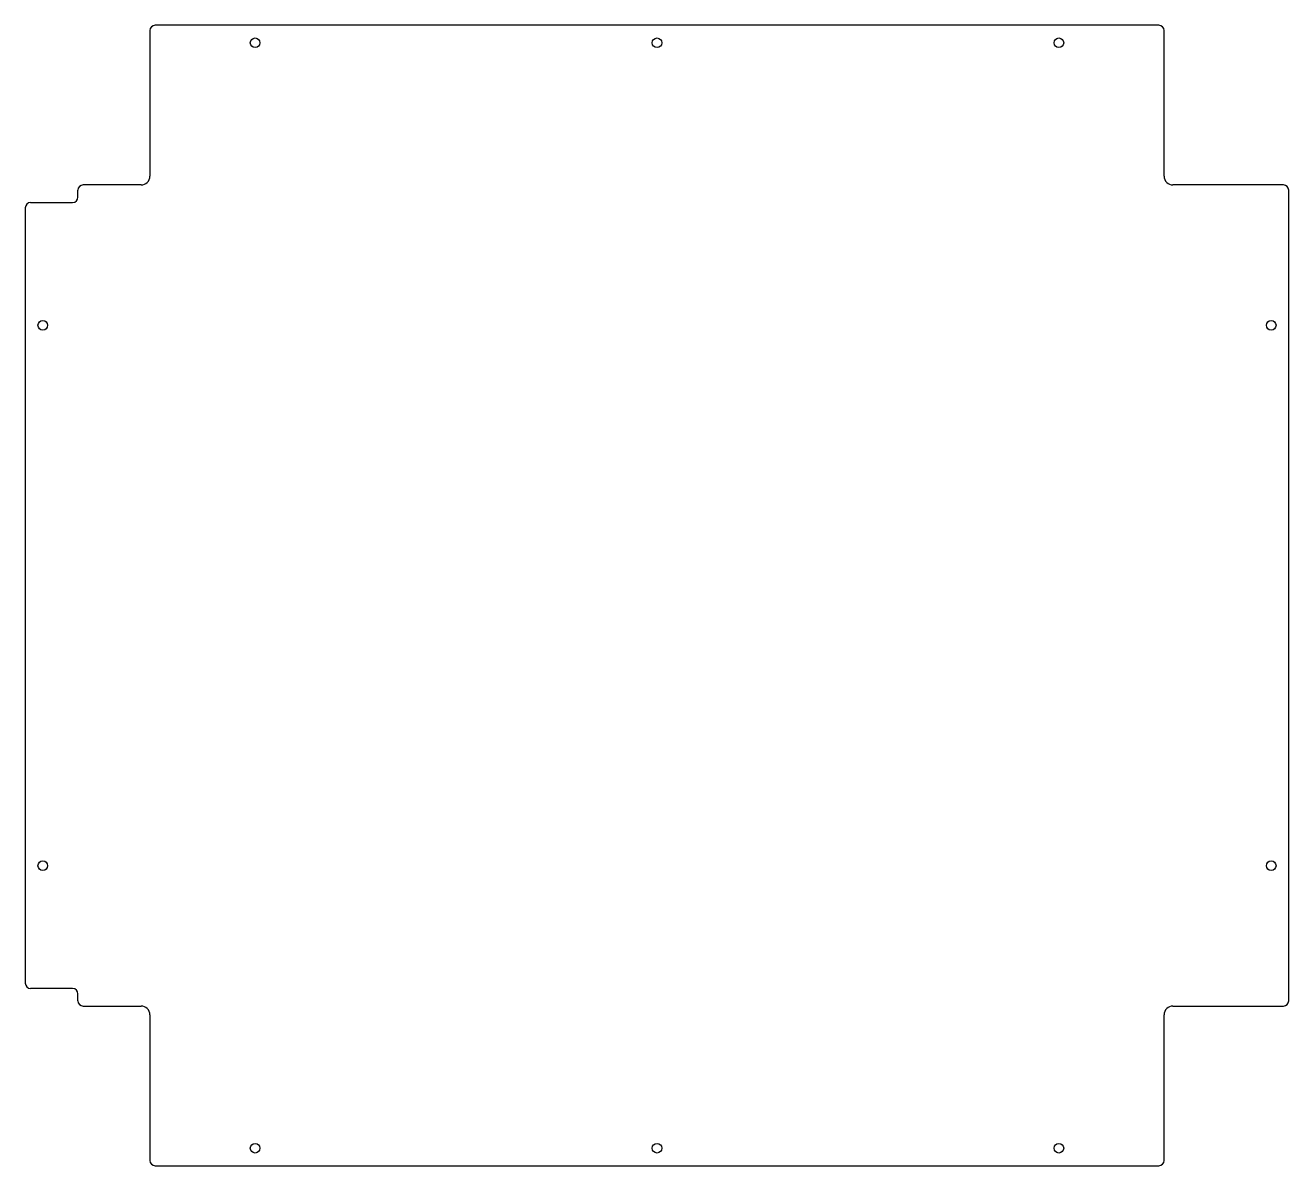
# Model space of a CAD drawing. Header units: millimetres. Extents: x 0 to 720, y 0 to 650.
import ezdxf

# ---------------------------------------------------------------- set-up
doc = ezdxf.new("R2010")
doc.units = ezdxf.units.MM

msp = doc.modelspace()

# ---------------------------------------------------------------- linework, layer by layer
at = {"color": 7, "linetype": 'Continuous', "lineweight": 25}
for p, q in [((646, 650), (74, 650)), ((71, 647), (71, 564)), ((649, 564), (649, 647)), ((30, 552), (30, 556)), ((66, 559), (33, 559)), ((717, 559), (654, 559)), ((720, 94), (720, 556)), ((3, 549), (27, 549)), ((0, 546), (0, 104)), ((27, 101), (3, 101)), ((30, 94), (30, 98)), ((33, 91), (66, 91)), ((654, 91), (717, 91)), ((71, 86), (71, 3)), ((649, 3), (649, 86)), ((74, 0), (646, 0))]:
    msp.add_line(p, q, dxfattribs=at)
for centre in [(131, 640), (360, 640), (589, 640), (10, 479), (710, 479), (10, 171), (710, 171), (131, 10), (360, 10), (589, 10)]:
    msp.add_circle(centre, 2.75, dxfattribs=at)
for centre, radius, start, end in [((74, 647), 3, 90, 180), ((646, 647), 3, 0, 90), ((66, 564), 5, 270, 0), ((654, 564), 5, 180, 270), ((33, 556), 3, 90, 180), ((717, 556), 3, 0, 90), ((3, 546), 3, 90, 180), ((27, 552), 3, 270, 0), ((3, 104), 3, 180, 270), ((27, 98), 3, 0, 90), ((33, 94), 3, 180, 270), ((717, 94), 3, 270, 0), ((66, 86), 5, 0, 90), ((654, 86), 5, 90, 180), ((74, 3), 3, 180, 270), ((646, 3), 3, 270, 0)]:
    msp.add_arc(centre, radius, start, end, dxfattribs=at)

doc.saveas('drawing.dxf')
